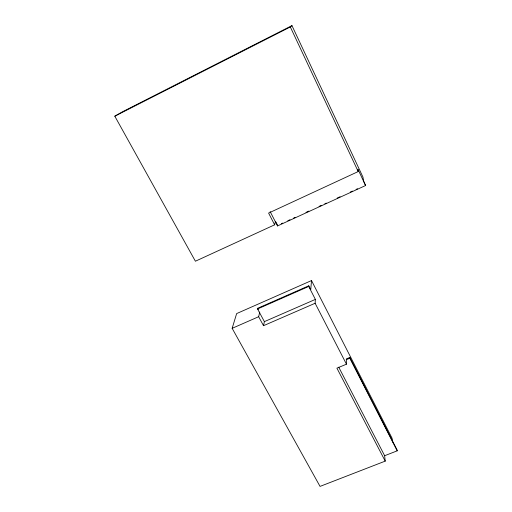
<?xml version="1.0" encoding="UTF-8"?>
<svg xmlns="http://www.w3.org/2000/svg" width="512" height="512" viewBox="0 0 512 512"><rect width="100%" height="100%" fill="white"/><g stroke="black" fill="none" stroke-linecap="round" stroke-linejoin="round"><path stroke-width="0.77" d="M315.123 303.264L315.373 299.405L308.723 286.451L308.781 285.798L257.715 308.269L257.549 308.966L264.39 321.626L263.52 325.702L315.123 303.264L346.464 364.192L336.909 368.166L385.216 461.126L320.045 486.4L232.154 328.326L236.646 313.581L311.507 280.563L392.045 438.163L392.531 441.997M311.507 280.563L310.758 289.651L308.781 285.798M263.52 325.702L258.65 316.723L259.75 312.038M275.539 221.293L274.63 224.813L195.405 261.222L114.803 116.192L122.432 111.808L291.955 25.6L362.97 177.146L363.501 180.8L365.581 185.53L277.517 225.946L277.651 225.414L275.891 221.984M114.803 116.192L290.323 26.963L291.955 25.6M365.581 185.53L357.914 169.184L358.208 171.558L268.595 213.082L274.63 224.813M281.28 223.744L282.733 223.078M287.814 220.742L289.997 219.744M293.626 218.08L295.078 217.414M305.971 212.41L308.87 211.078M319.04 206.413L321.216 205.414M324.851 203.744L326.298 203.078M337.19 198.08L340.096 196.742M350.259 192.077L352.442 191.078M356.07 189.408L357.523 188.742M257.549 308.966L308.723 286.451M232.154 328.326L258.65 316.723M264.39 321.626L315.373 299.405M385.216 461.126L384.646 455.718L397.197 450.835L397.075 449.888L349.798 357.459L346.31 358.912L346.464 364.192M346.336 359.699L349.824 358.246L349.798 357.459M257.715 308.269L258.394 309.523M338.733 367.181L384.646 455.718M270.144 211.59L277.517 225.946M349.824 358.246L397.197 450.835M290.323 26.963L358.208 171.558"/></g></svg>
